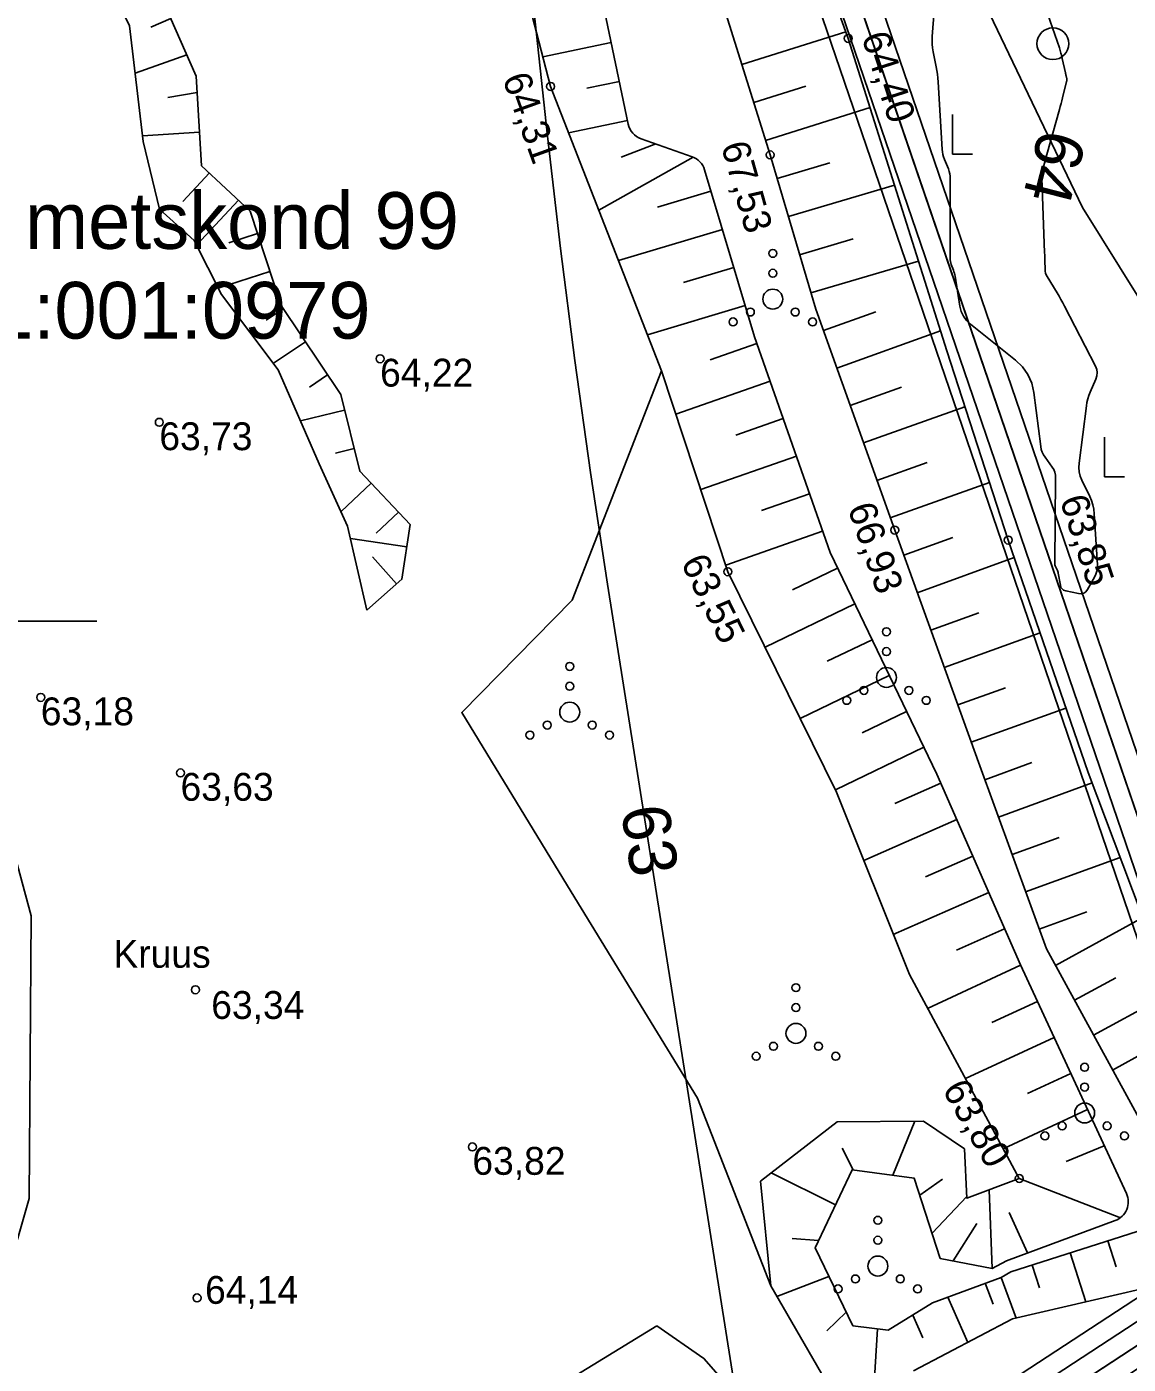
# Model space of a CAD drawing. Extents: x 549189 to 550572, y 6537784 to 6538714.
# Drawn here: x 549600.5 to 549655.9, y 6538062.6 to 6538129.9 of the extents above; entities that cross this region are included whole.
import ezdxf

# ---------------------------------------------------------------- set-up
doc = ezdxf.new("R2010")
doc.units = 0
for name, color, linetype in [('HALJASTUS', 7, 'Continuous'), ('HORISONTAAL-EH2000', 7, 'Continuous'), ('illumineerimisjooned', 7, 'Continuous'), ('kataster', 7, 'Continuous'), ('KORGUS-EH2000', 7, 'Continuous'), ('Lamami horisontaal_EH2000', 7, 'Continuous'), ('PIIR_MAARDLA', 7, 'Continuous'), ('PIIR_ME', 7, 'Continuous'), ('PIIR_TM', 7, 'Continuous'), ('Plokid', 7, 'Continuous'), ('RELJEEF', 7, 'Continuous'), ('TEE', 7, 'Continuous'), ('VORK', 7, 'Continuous')]:
    doc.layers.add(name, color=color, linetype=linetype)

# ---------------------------------------------------------------- blocks, each defined once
blk = doc.blocks.new('RAIESM')
at = {"layer": 'HALJASTUS'}
for p, q in [((0, 2), (0, 0)), ((0, 0), (1, 0))]:
    blk.add_line(p, q, dxfattribs=at)
blk = doc.blocks.new('METS')
at = {"layer": 'HALJASTUS'}
blk.add_circle((0, 0), 0.8, dxfattribs=at)

msp = doc.modelspace()

# ---------------------------------------------------------------- linework, layer by layer
at = {"layer": 'HALJASTUS'}
for points in [[(549633.472, 6538158.347), (549644.623, 6538139.496), (549653.569, 6538120.801), (549661.098, 6538108.731), (549668.784, 6538096.191), (549675.372, 6538088.04), (549683.215, 6538079.576), (549682.588, 6538072.208), (549677.411, 6538074.246), (549672.235, 6538075.343), (549660.721, 6538072.466)], [(549632.399, 6538112.592), (549630.151, 6538106.821), (549627.903, 6538101.051), (549622.349, 6538095.405), (549627.86, 6538086.394), (549634.207, 6538076.018), (549637.902, 6538066.571)]]:
    msp.add_lwpolyline(points, dxfattribs=at)
for centre, radius in [((549637.999, 6538118.496), 0.2), ((549637.999, 6538117.496), 0.2), ((549637.999, 6538116.196), 0.5), ((549636.869, 6538115.546), 0.2), ((549639.129, 6538115.546), 0.2), ((549635.999, 6538115.046), 0.2), ((549639.999, 6538115.046), 0.2), ((549643.715, 6538099.469), 0.2), ((549643.715, 6538098.469), 0.2), ((549627.784, 6538097.725), 0.2), ((549643.715, 6538097.169), 0.5), ((549627.784, 6538096.725), 0.2), ((549641.715, 6538096.019), 0.2), ((549642.585, 6538096.519), 0.2), ((549644.845, 6538096.519), 0.2), ((549645.715, 6538096.019), 0.2), ((549627.784, 6538095.425), 0.5), ((549626.654, 6538094.775), 0.2), ((549628.914, 6538094.775), 0.2), ((549625.784, 6538094.275), 0.2), ((549629.784, 6538094.275), 0.2), ((549639.162, 6538081.571), 0.2), ((549639.162, 6538080.571), 0.2), ((549639.162, 6538079.271), 0.5), ((549638.032, 6538078.621), 0.2), ((549640.292, 6538078.621), 0.2), ((549637.162, 6538078.121), 0.2), ((549641.162, 6538078.121), 0.2), ((549653.684, 6538077.569), 0.2), ((549653.684, 6538076.569), 0.2), ((549653.684, 6538075.269), 0.5), ((549652.554, 6538074.619), 0.2), ((549654.814, 6538074.619), 0.2), ((549651.684, 6538074.119), 0.2), ((549655.684, 6538074.119), 0.2), ((549643.282, 6538069.872), 0.2), ((549643.282, 6538068.872), 0.2), ((549643.282, 6538067.572), 0.5), ((549641.282, 6538066.422), 0.2), ((549642.152, 6538066.922), 0.2), ((549644.412, 6538066.922), 0.2), ((549645.282, 6538066.422), 0.2)]:
    msp.add_circle(centre, radius, dxfattribs=at)
at = {"layer": 'HORISONTAAL-EH2000'}
msp.add_lwpolyline([(549651.249, 6538132.196), (549652.411, 6538128.824), (549652.454, 6538128.694), (549652.493, 6538128.563), (549652.528, 6538128.432), (549652.559, 6538128.299), (549652.72, 6538127.574), (549652.728, 6538127.537), (549652.736, 6538127.5), (549652.744, 6538127.463), (549652.751, 6538127.426), (549652.782, 6538127.277), (549652.787, 6538127.24), (549652.788, 6538127.203), (549652.785, 6538127.167), (549652.778, 6538127.13), (549652.574, 6538126.318), (549652.537, 6538126.17), (549652.498, 6538126.023), (549652.458, 6538125.876), (549652.417, 6538125.73), (549651.779, 6538123.468), (549651.752, 6538123.371), (549651.726, 6538123.275), (549651.699, 6538123.178), (549651.673, 6538123.081), (549651.57, 6538122.694), (549651.548, 6538122.596), (549651.534, 6538122.498), (549651.526, 6538122.399), (549651.527, 6538122.3), (549651.67, 6538118.528), (549651.673, 6538118.425), (549651.677, 6538118.322), (549651.679, 6538118.22), (549651.682, 6538118.117), (549651.69, 6538117.706), (549651.698, 6538117.605), (549651.719, 6538117.508), (549651.754, 6538117.414), (549651.801, 6538117.325), (549652.298, 6538116.513), (549652.398, 6538116.348), (549652.494, 6538116.181), (549652.587, 6538116.012), (549652.676, 6538115.841), (549654.228, 6538112.819), (549654.291, 6538112.659), (549654.315, 6538112.498), (549654.301, 6538112.335), (549654.248, 6538112.171), (549653.96, 6538111.513), (549653.894, 6538111.347), (549653.84, 6538111.177), (549653.799, 6538111.004), (549653.771, 6538110.828), (549653.405, 6538107.952), (549653.392, 6538107.728), (549653.411, 6538107.51), (549653.462, 6538107.298), (549653.545, 6538107.09), (549653.941, 6538106.27), (549654.03, 6538106.063), (549654.097, 6538105.85), (549654.143, 6538105.631), (549654.167, 6538105.406), (549654.325, 6538102.837), (549654.324, 6538102.671), (549654.299, 6538102.511), (549654.25, 6538102.356), (549654.177, 6538102.207), (549653.82, 6538101.588), (549653.736, 6538101.479), (549653.635, 6538101.409), (549653.515, 6538101.38), (549653.378, 6538101.39), (549652.73, 6538101.525), (549652.627, 6538101.561), (549652.548, 6538101.619), (549652.492, 6538101.701), (549652.461, 6538101.805), (549652.358, 6538102.41), (549652.349, 6538102.454), (549652.336, 6538102.498), (549652.32, 6538102.54), (549652.301, 6538102.581), (549652.217, 6538102.744), (549652.198, 6538102.785), (549652.186, 6538102.828), (549652.178, 6538102.872), (549652.176, 6538102.917), (549652.223, 6538107.196), (549652.213, 6538107.345), (549652.181, 6538107.486), (549652.126, 6538107.62), (549652.048, 6538107.746), (549651.693, 6538108.239), (549651.612, 6538108.366), (549651.55, 6538108.499), (549651.504, 6538108.639), (549651.476, 6538108.787), (549651.127, 6538111.496), (549651.021, 6538111.975), (549650.832, 6538112.407), (549650.56, 6538112.792), (549650.206, 6538113.13), (549647.94, 6538114.932), (549647.742, 6538115.12), (549647.587, 6538115.333), (549647.477, 6538115.572), (549647.41, 6538115.836), (549647.164, 6538117.345), (549647.15, 6538117.422), (549647.131, 6538117.498), (549647.109, 6538117.573), (549647.083, 6538117.647), (549646.97, 6538117.94), (549646.946, 6538118.014), (549646.928, 6538118.089), (549646.918, 6538118.165), (549646.914, 6538118.243), (549646.925, 6538122.241), (549646.919, 6538122.369), (549646.901, 6538122.495), (549646.871, 6538122.619), (549646.829, 6538122.741), (549646.635, 6538123.222), (549646.591, 6538123.343), (549646.558, 6538123.467), (549646.535, 6538123.593), (549646.522, 6538123.721), (549646.319, 6538127.114), (549646.304, 6538127.307), (549646.283, 6538127.498), (549646.254, 6538127.689), (549646.219, 6538127.879), (549646.063, 6538128.636), (549646.031, 6538128.825), (549646.013, 6538129.016), (549646.007, 6538129.207), (549646.015, 6538129.4), (549646.233, 6538132.22)], dxfattribs=at)
at = {"layer": 'illumineerimisjooned'}
for points in [[(549375.175, 6538329.203), (549540.644, 6538394.65), (549594.14, 6538352.887), (549621.404, 6538266.38), (549620.922, 6538249.749), (549634.636, 6538156.747), (549664.978, 6538068.048), (549620.798, 6538039.163), (549570.204, 6538005.991), (549545.299, 6538026.384), (549527.19, 6538017.258), (549496.166, 6538098.724), (549465.219, 6538179.831), (549436.427, 6538172.873), (549375.175, 6538329.203)], [(549377.765, 6538328.077), (549540.316, 6538392.37), (549592.42, 6538351.693), (549619.396, 6538266.1), (549618.918, 6538249.631), (549632.684, 6538156.273), (549662.582, 6538068.872), (549619.702, 6538040.837), (549570.336, 6538008.469), (549545.561, 6538028.756), (549528.27, 6538020.042), (549498.034, 6538099.436), (549466.461, 6538182.189), (549437.653, 6538175.227), (549377.765, 6538328.077)]]:
    msp.add_lwpolyline(points, dxfattribs=at)
at = {"layer": 'kataster'}
for points in [[(549587.75, 6538499.35), (549558.79, 6538379.24), (549540.47, 6538393.51), (549376.53, 6538328.67), (549437.11, 6538174.12), (549465.78, 6538181.08), (549527.77, 6538018.66), (549545.44, 6538027.58), (549570.26, 6538007.23), (549681.54, 6538080.09), (549916.05, 6537902.72)], [(549708.27, 6537810.18), (549655.52, 6537784.47), (549693.23, 6537821.02), (549732.47, 6537836.17), (549768.79, 6537837.14), (549916.05, 6537902.72), (549681.54, 6538080.09), (549570.26, 6538007.23), (549545.44, 6538027.58), (549527.77, 6538018.66), (549465.78, 6538181.08), (549437.11, 6538174.12), (549376.53, 6538328.67), (549540.47, 6538393.51), (549558.79, 6538379.24), (549587.75, 6538499.35)]]:
    msp.add_lwpolyline(points, dxfattribs=at)
at = {"layer": 'KORGUS-EH2000'}
for centre in [(549641.794, 6538129.304), (549626.821, 6538126.888), (549637.865, 6538123.448), (549618.247, 6538113.195), (549607.141, 6538109.999), (549644.13, 6538104.578), (549649.839, 6538104.076), (549635.737, 6538102.488), (549601.18, 6538096.165), (549608.207, 6538092.37), (549608.959, 6538081.464), (549622.888, 6538073.561), (549650.395, 6538071.975), (549609.041, 6538065.973)]:
    msp.add_circle(centre, 0.2, dxfattribs=at)
at = {"layer": 'Lamami horisontaal_EH2000'}
msp.add_lwpolyline([(549632.551, 6538164.031), (549625.435, 6538159.759), (549624.389, 6538158.943), (549623.686, 6538157.957), (549623.325, 6538156.802), (549623.307, 6538155.476), (549626.674, 6538124.393), (549627.321, 6538118.747), (549628.038, 6538113.11), (549628.824, 6538107.482), (549629.68, 6538101.864), (549637.251, 6538054.133), (549637.301, 6538053.882), (549637.371, 6538053.636), (549637.46, 6538053.398), (549637.57, 6538053.165), (549638.284, 6538051.791)], dxfattribs=at)
at = {"layer": 'PIIR_MAARDLA'}
msp.add_lwpolyline([(549283.48, 6538291.86), (549329.87, 6538545.16), (549322.08, 6538593.77), (549413.59, 6538612.92), (549468.93, 6538709.26), (549508.54, 6538699.55), (549555.29, 6538507.44), (549540.47, 6538393.51), (549593.27, 6538352.3), (549620.41, 6538266.24), (549619.91, 6538249.69), (549633.65, 6538156.51), (549663.77, 6538068.46), (549895.19, 6537893.43), (549708.27, 6537810.18), (549654.9, 6537785.03), (549494.07, 6537930.62), (549445.72, 6537994.75), (549451.89, 6538026.08), (549444.25, 6538063.34), (549421.64, 6538098.75), (549386.73, 6538120.24), (549347.59, 6538127.47), (549296.3, 6538196.05)], close=True, dxfattribs=at)
at = {"layer": 'PIIR_ME'}
for points in [[(549555.29, 6538507.44), (549540.47, 6538393.51), (549376.53, 6538328.67), (549437.11, 6538174.12), (549465.78, 6538181.07), (549527.78, 6538018.67), (549545.44, 6538027.58), (549570.26, 6538007.23), (549663.77, 6538068.46), (549895.19, 6537893.43)], [(549376.47, 6538328.64), (549540.48, 6538393.51), (549593.28, 6538352.29), (549620.4, 6538266.24), (549619.92, 6538249.69), (549633.66, 6538156.51), (549663.78, 6538068.46), (549620.25, 6538040), (549570.27, 6538007.23), (549545.43, 6538027.57), (549527.73, 6538018.65), (549497.1, 6538099.08), (549465.84, 6538181.01), (549437.04, 6538174.05), (549376.47, 6538328.64)]]:
    msp.add_lwpolyline(points, dxfattribs=at)
at = {"layer": 'PIIR_TM'}
msp.add_lwpolyline([(549587.76, 6538499.36), (549558.78, 6538379.25), (549540.47, 6538393.51), (549376.53, 6538328.67), (549437.11, 6538174.12), (549465.78, 6538181.07), (549527.78, 6538018.67), (549545.44, 6538027.58), (549570.26, 6538007.23), (549663.77, 6538068.46), (549681.54, 6538080.1), (549916.06, 6537902.72)], dxfattribs=at)
msp.add_lwpolyline([(549376.47, 6538328.64), (549540.48, 6538393.51), (549593.28, 6538352.29), (549620.4, 6538266.24), (549619.92, 6538249.69), (549633.66, 6538156.51), (549663.78, 6538068.46), (549620.25, 6538040), (549570.27, 6538007.23), (549545.43, 6538027.57), (549527.73, 6538018.65), (549497.1, 6538099.08), (549465.84, 6538181.01), (549437.04, 6538174.05)], close=True, dxfattribs=at)
at = {"layer": 'Plokid'}
msp.add_lwpolyline([(549540.151, 6538391.229), (549591.559, 6538351.096), (549618.391, 6538265.961), (549617.916, 6538249.572), (549631.708, 6538156.036), (549661.385, 6538069.283), (549619.154, 6538041.673), (549570.401, 6538009.708), (549545.691, 6538029.941), (549528.81, 6538021.434), (549498.969, 6538099.792), (549467.081, 6538183.368), (549438.266, 6538176.404), (549379.059, 6538327.513)], close=True, dxfattribs=at)
at = {"layer": 'RELJEEF'}
for p, q in [((549606.708, 6538129.871), (549607.713, 6538130.313)), ((549636.439, 6538127.996), (549641.673, 6538129.637)), ((549629.871, 6538129.098), (549626.435, 6538128.379)), ((549608.517, 6538128.482), (549605.925, 6538127.561)), ((549607.57, 6538126.338), (549609.04, 6538126.583)), ((549630.281, 6538127.14), (549628.636, 6538126.796)), ((549637.037, 6538126.088), (549639.663, 6538126.911)), ((549637.636, 6538124.179), (549642.89, 6538125.827)), ((549630.69, 6538125.183), (549627.728, 6538124.563)), ((549609.163, 6538124.587), (549606.301, 6538124.411)), ((549632.116, 6538123.997), (549630.367, 6538123.341)), ((549634, 6538123.327), (549629.251, 6538120.661)), ((549609.659, 6538122.537), (549608.329, 6538121.111)), ((549638.215, 6538122.265), (549640.867, 6538123.049)), ((549638.781, 6538120.347), (549644.12, 6538121.925)), ((549611.122, 6538121.173), (549609.012, 6538118.912)), ((549634.889, 6538121.619), (549632.198, 6538120.812)), ((549612.085, 6538119.49), (549610.64, 6538119.02)), ((549635.464, 6538119.703), (549630.236, 6538118.136)), ((549639.348, 6538118.429), (549642.035, 6538119.223)), ((549636.038, 6538117.787), (549633.502, 6538117.027)), ((549639.915, 6538116.511), (549645.323, 6538118.109)), ((549612.704, 6538117.588), (549610.106, 6538116.743)), ((549636.613, 6538115.872), (549631.695, 6538114.397)), ((549613.37, 6538115.709), (549612.52, 6538115.138)), ((549640.543, 6538114.613), (549643.186, 6538115.558)), ((549641.216, 6538112.73), (549646.432, 6538114.594)), ((549614.486, 6538114.05), (549612.879, 6538112.969)), ((549637.202, 6538113.961), (549634.847, 6538113.137)), ((549615.602, 6538112.39), (549614.687, 6538111.775)), ((549637.862, 6538112.073), (549633.119, 6538110.414)), ((549641.889, 6538110.846), (549644.465, 6538111.767)), ((549616.462, 6538110.617), (549614.245, 6538110.072)), ((549642.562, 6538108.963), (549647.659, 6538110.785)), ((549638.523, 6538110.185), (549636.134, 6538109.35)), ((549616.94, 6538108.675), (549615.998, 6538108.443)), ((549639.183, 6538108.297), (549634.374, 6538106.615)), ((549643.236, 6538107.08), (549645.757, 6538107.981)), ((549643.909, 6538105.196), (549648.896, 6538106.979)), ((549617.791, 6538106.937), (549616.282, 6538105.507)), ((549639.843, 6538106.41), (549637.422, 6538105.563)), ((549619.167, 6538105.485), (549618.05, 6538104.427)), ((549640.504, 6538104.522), (549635.629, 6538102.816)), ((549619.586, 6538103.733), (549616.753, 6538104.16)), ((549644.586, 6538103.315), (549647.048, 6538104.203)), ((549619.073, 6538101.872), (549617.862, 6538103.239)), ((549645.265, 6538101.433), (549650.142, 6538103.194)), ((549641.254, 6538102.671), (549638.988, 6538101.58)), ((549617.576, 6538100.546), (549617.576, 6538100.546)), ((549642.122, 6538100.869), (549637.608, 6538098.695)), ((549645.944, 6538099.552), (549648.369, 6538100.427)), ((549642.989, 6538099.067), (549640.741, 6538097.984)), ((549646.623, 6538097.671), (549651.444, 6538099.411)), ((549643.857, 6538097.265), (549639.377, 6538095.108)), ((549647.302, 6538095.79), (549649.698, 6538096.655)), ((549647.981, 6538093.909), (549652.745, 6538095.628)), ((549644.725, 6538095.463), (549642.493, 6538094.389)), ((549645.593, 6538093.661), (549641.146, 6538091.52)), ((549648.662, 6538092.028), (549651.027, 6538092.888)), ((549646.445, 6538091.852), (549644.139, 6538090.84)), ((549649.346, 6538090.149), (549654.058, 6538091.863)), ((549647.249, 6538090.021), (549642.574, 6538087.969)), ((549650.03, 6538088.269), (549652.397, 6538089.13)), ((549648.053, 6538088.19), (549645.684, 6538087.15)), ((549650.713, 6538086.39), (549655.471, 6538088.12)), ((549648.856, 6538086.358), (549644.058, 6538084.252)), ((549651.397, 6538084.51), (549653.787, 6538085.379)), ((549652.211, 6538082.689), (549656.611, 6538085.098)), ((549649.66, 6538084.527), (549647.23, 6538083.46)), ((549650.465, 6538082.696), (549645.783, 6538080.526)), ((549653.171, 6538080.935), (549655.248, 6538082.072)), ((549651.306, 6538080.881), (549649.02, 6538079.822)), ((549654.132, 6538079.181), (549658.006, 6538081.302)), ((549652.147, 6538079.067), (549647.685, 6538076.999)), ((549655.092, 6538077.426), (549656.849, 6538078.388)), ((549652.988, 6538077.252), (549650.812, 6538076.244)), ((549653.829, 6538075.437), (549649.588, 6538073.472)), ((549644.029, 6538072.139), (549645.135, 6538074.855)), ((549641.479, 6538073.493), (549642.047, 6538072.409)), ((549654.67, 6538073.623), (549652.757, 6538072.823)), ((549641.158, 6538070.656), (549637.913, 6538072.252)), ((549646.532, 6538071.949), (549645.392, 6538071.129)), ((549649.035, 6538067.441), (549648.876, 6538071.404)), ((549655.486, 6538070.005), (549650.395, 6538071.975)), ((549646.009, 6538069.226), (549647.756, 6538071.072)), ((549650.805, 6538068.232), (549649.894, 6538070.268)), ((549648.253, 6538069.72), (549647.073, 6538067.827)), ((549638.975, 6538068.958), (549640.297, 6538068.851)), ((549654.854, 6538068.844), (549655.274, 6538067.533)), ((549652.949, 6538068.235), (549653.739, 6538065.767)), ((549651.044, 6538067.625), (549651.414, 6538066.469)), ((549640.821, 6538067.05), (549638.206, 6538066.043)), ((549649.075, 6538065.654), (549648.685, 6538066.708)), ((549649.479, 6538067.003), (549650.239, 6538064.953)), ((549646.809, 6538066.013), (549647.811, 6538063.73)), ((549640.719, 6538064.313), (549641.694, 6538065.251)), ((549645.552, 6538063.961), (549645.036, 6538065.109)), ((549643.258, 6538064.414), (549642.968, 6538059.557))]:
    msp.add_line(p, q, dxfattribs=at)
for points in [[(549600.776, 6538263.311), (549603.816, 6538256.833), (549607.327, 6538249.291), (549610.334, 6538241.198), (549613.735, 6538232.009), (549617.646, 6538220.416), (549619.002, 6538212.635), (549618.966, 6538201.293), (549619.415, 6538193.539), (549621.957, 6538181.041), (549622.232, 6538171.462), (549623.973, 6538160.583), (549626.614, 6538149.357), (549628.259, 6538136.807), (549630.729, 6538124.998)], [(549658.472, 6538071.251), (549651.758, 6538083.517), (549648.343, 6538092.906), (549644.13, 6538104.578), (549640.156, 6538115.695), (549637.865, 6538123.448), (549629.594, 6538149.823), (549626.653, 6538160.501), (549624.909, 6538171.502), (549623.727, 6538181.625), (549621.939, 6538193.239), (549620.865, 6538200.788), (549620.582, 6538212.448), (549619.583, 6538220.684), (549616.357, 6538233.031), (549613.856, 6538242.298)], [(549595.248, 6538157.58), (549596.91, 6538153.165), (549600.811, 6538145.297), (549603.586, 6538139.7), (549608.989, 6538127.409), (549609.266, 6538122.904)], [(549592.382, 6538155.733), (549595.407, 6538150.348), (549598.433, 6538144.962), (549601.891, 6538137.755), (549605.642, 6538129.938), (549606.336, 6538124.116)], [(549645.083, 6538062.297), (549650.055, 6538064.91), (549657.868, 6538066.727), (549660.762, 6538069.48), (549660.721, 6538072.466), (549657.84, 6538081.843), (549653.856, 6538092.398), (549649.839, 6538104.076), (549646.749, 6538113.587), (549641.794, 6538129.304), (549638.131, 6538139.41)], [(549623.803, 6538138.535), (549626.821, 6538126.888), (549632.399, 6538112.592), (549635.737, 6538102.488), (549641.206, 6538091.399), (549644.866, 6538082.226), (549650.395, 6538071.975), (549647.76, 6538070.985), (549647.638, 6538073.462), (549645.576, 6538074.857), (549641.239, 6538074.831), (549637.377, 6538071.837), (549637.902, 6538066.571), (549641.061, 6538061.089)], [(549617.576, 6538100.546), (549616.611, 6538104.785), (549615.184, 6538107.918), (549613.124, 6538112.645), (549610.267, 6538116.423), (549608.894, 6538119.147), (549607.149, 6538120.718), (549606.336, 6538124.116)], [(549631.374, 6538124.26), (549633.943, 6538123.349)], [(549609.266, 6538122.904), (549611.718, 6538120.616), (549613.264, 6538115.866), (549616.27, 6538111.398), (549617.22, 6538107.539), (549619.756, 6538104.864), (549619.341, 6538102.109), (549617.576, 6538100.546)], [(549634.567, 6538122.694), (549637.086, 6538114.293), (549640.879, 6538103.449), (549646.248, 6538092.301), (549650.453, 6538082.721), (549655.784, 6538071.218)], [(549649.035, 6538067.441), (549646.421, 6538067.956), (549645.112, 6538071.991), (549641.998, 6538072.416), (549640.123, 6538068.487), (549642.025, 6538064.57), (549643.803, 6538064.345), (549646.032, 6538065.725), (549649.479, 6538067.003)], [(549655.223, 6538069.86), (549649.745, 6538067.842), (549649.035, 6538067.441)], [(549649.479, 6538067.003), (549649.977, 6538067.284), (549657.9, 6538069.818)], [(549577.694, 6538029.989), (549579.704, 6538031.031), (549586.847, 6538035.271), (549590.365, 6538037.537), (549592.008, 6538040.207), (549594.237, 6538043.462), (549599.231, 6538045.942), (549604.47, 6538048.805), (549609.355, 6538050.918), (549612.872, 6538052.706), (549618.262, 6538056.959), (549623.145, 6538059.314), (549628.149, 6538062.103), (549632.157, 6538064.574)], [(549632.157, 6538064.574), (549634.535, 6538062.925), (549637.72, 6538059.278), (549639, 6538055.782)]]:
    msp.add_lwpolyline(points, dxfattribs=at)
for centre, start, end in [((549631.708, 6538125.203), 191.81364, 250.48124), ((549633.609, 6538122.407), 16.69274, 70.48124), ((549654.877, 6538070.798), 290.21906, 24.86683)]:
    msp.add_arc(centre, 1, start, end, dxfattribs=at)
at = {"layer": 'TEE'}
msp.add_lwpolyline([(549528.793, 6538154.895), (549545.327, 6538136.15), (549557.571, 6538124.611), (549589.66, 6538108.985), (549596.506, 6538100.647), (549600.702, 6538085.176), (549600.602, 6538070.965), (549595.852, 6538054.457), (549589.831, 6538043.87), (549580.35, 6538033.795), (549575.472, 6538027.182), (549572.036, 6538019.827), (549570.506, 6538011.702)], dxfattribs=at)
at = {"layer": 'VORK'}
msp.add_line((549596, 6538100), (549604, 6538100), dxfattribs=at)

# ---------------------------------------------------------------- block references
at = {"layer": 'HALJASTUS'}
for name, p in [('METS', (549652.085, 6538129.037)), ('RAIESM', (549647.04, 6538123.485)), ('RAIESM', (549654.684, 6538107.253))]:
    msp.add_blockref(name, p, dxfattribs=at)

# ---------------------------------------------------------------- texts
at = {"layer": 'HORISONTAAL-EH2000'}
msp.add_text('64', height=2.4, rotation=255.71535, dxfattribs=at).set_placement((549651.451, 6538124.846))
at = {"layer": 'kataster'}
for s, p in [('Vahastu metskond 99', (549585.343, 6538118.722)), ('29301:001:0979', (549590.209, 6538114.209))]:
    msp.add_text(s, height=2.85, dxfattribs=at).set_placement(p)
at = {"layer": 'KORGUS-EH2000'}
for s, rotation, p in [('64,40', 287.81794, (549642.448, 6538129.396)), ('64,31', 289.76802, (549624.38, 6538127.298)), ('67,53', 285.88113, (549635.385, 6538123.915)), ('63,85', 288.10386, (549652.419, 6538106.1)), ('66,93', 289.04913, (549641.748, 6538105.692)), ('63,55', 296.18279, (549633.348, 6538102.947)), ('63,80', 299.91542, (549646.494, 6538076.447))]:
    msp.add_text(s, height=1.4, rotation=rotation, dxfattribs=at).set_placement(p)
for s, p in [('64,22', (549618.247, 6538111.795)), ('63,73', (549607.141, 6538108.599)), ('63,18', (549601.18, 6538094.765)), ('63,63', (549608.207, 6538090.97)), ('63,34', (549609.752, 6538079.999)), ('63,82', (549622.888, 6538072.161)), ('64,14', (549609.441, 6538065.673))]:
    msp.add_text(s, height=1.4, dxfattribs=at).set_placement(p)
at = {"layer": 'Lamami horisontaal_EH2000'}
msp.add_text('63', height=2.4, rotation=279.01304, dxfattribs=at).set_placement((549630.349, 6538090.565))
at = {"layer": 'RELJEEF'}
msp.add_text('Kruus', height=1.4, dxfattribs=at).set_placement((549604.834, 6538082.572))

doc.saveas('drawing.dxf')
